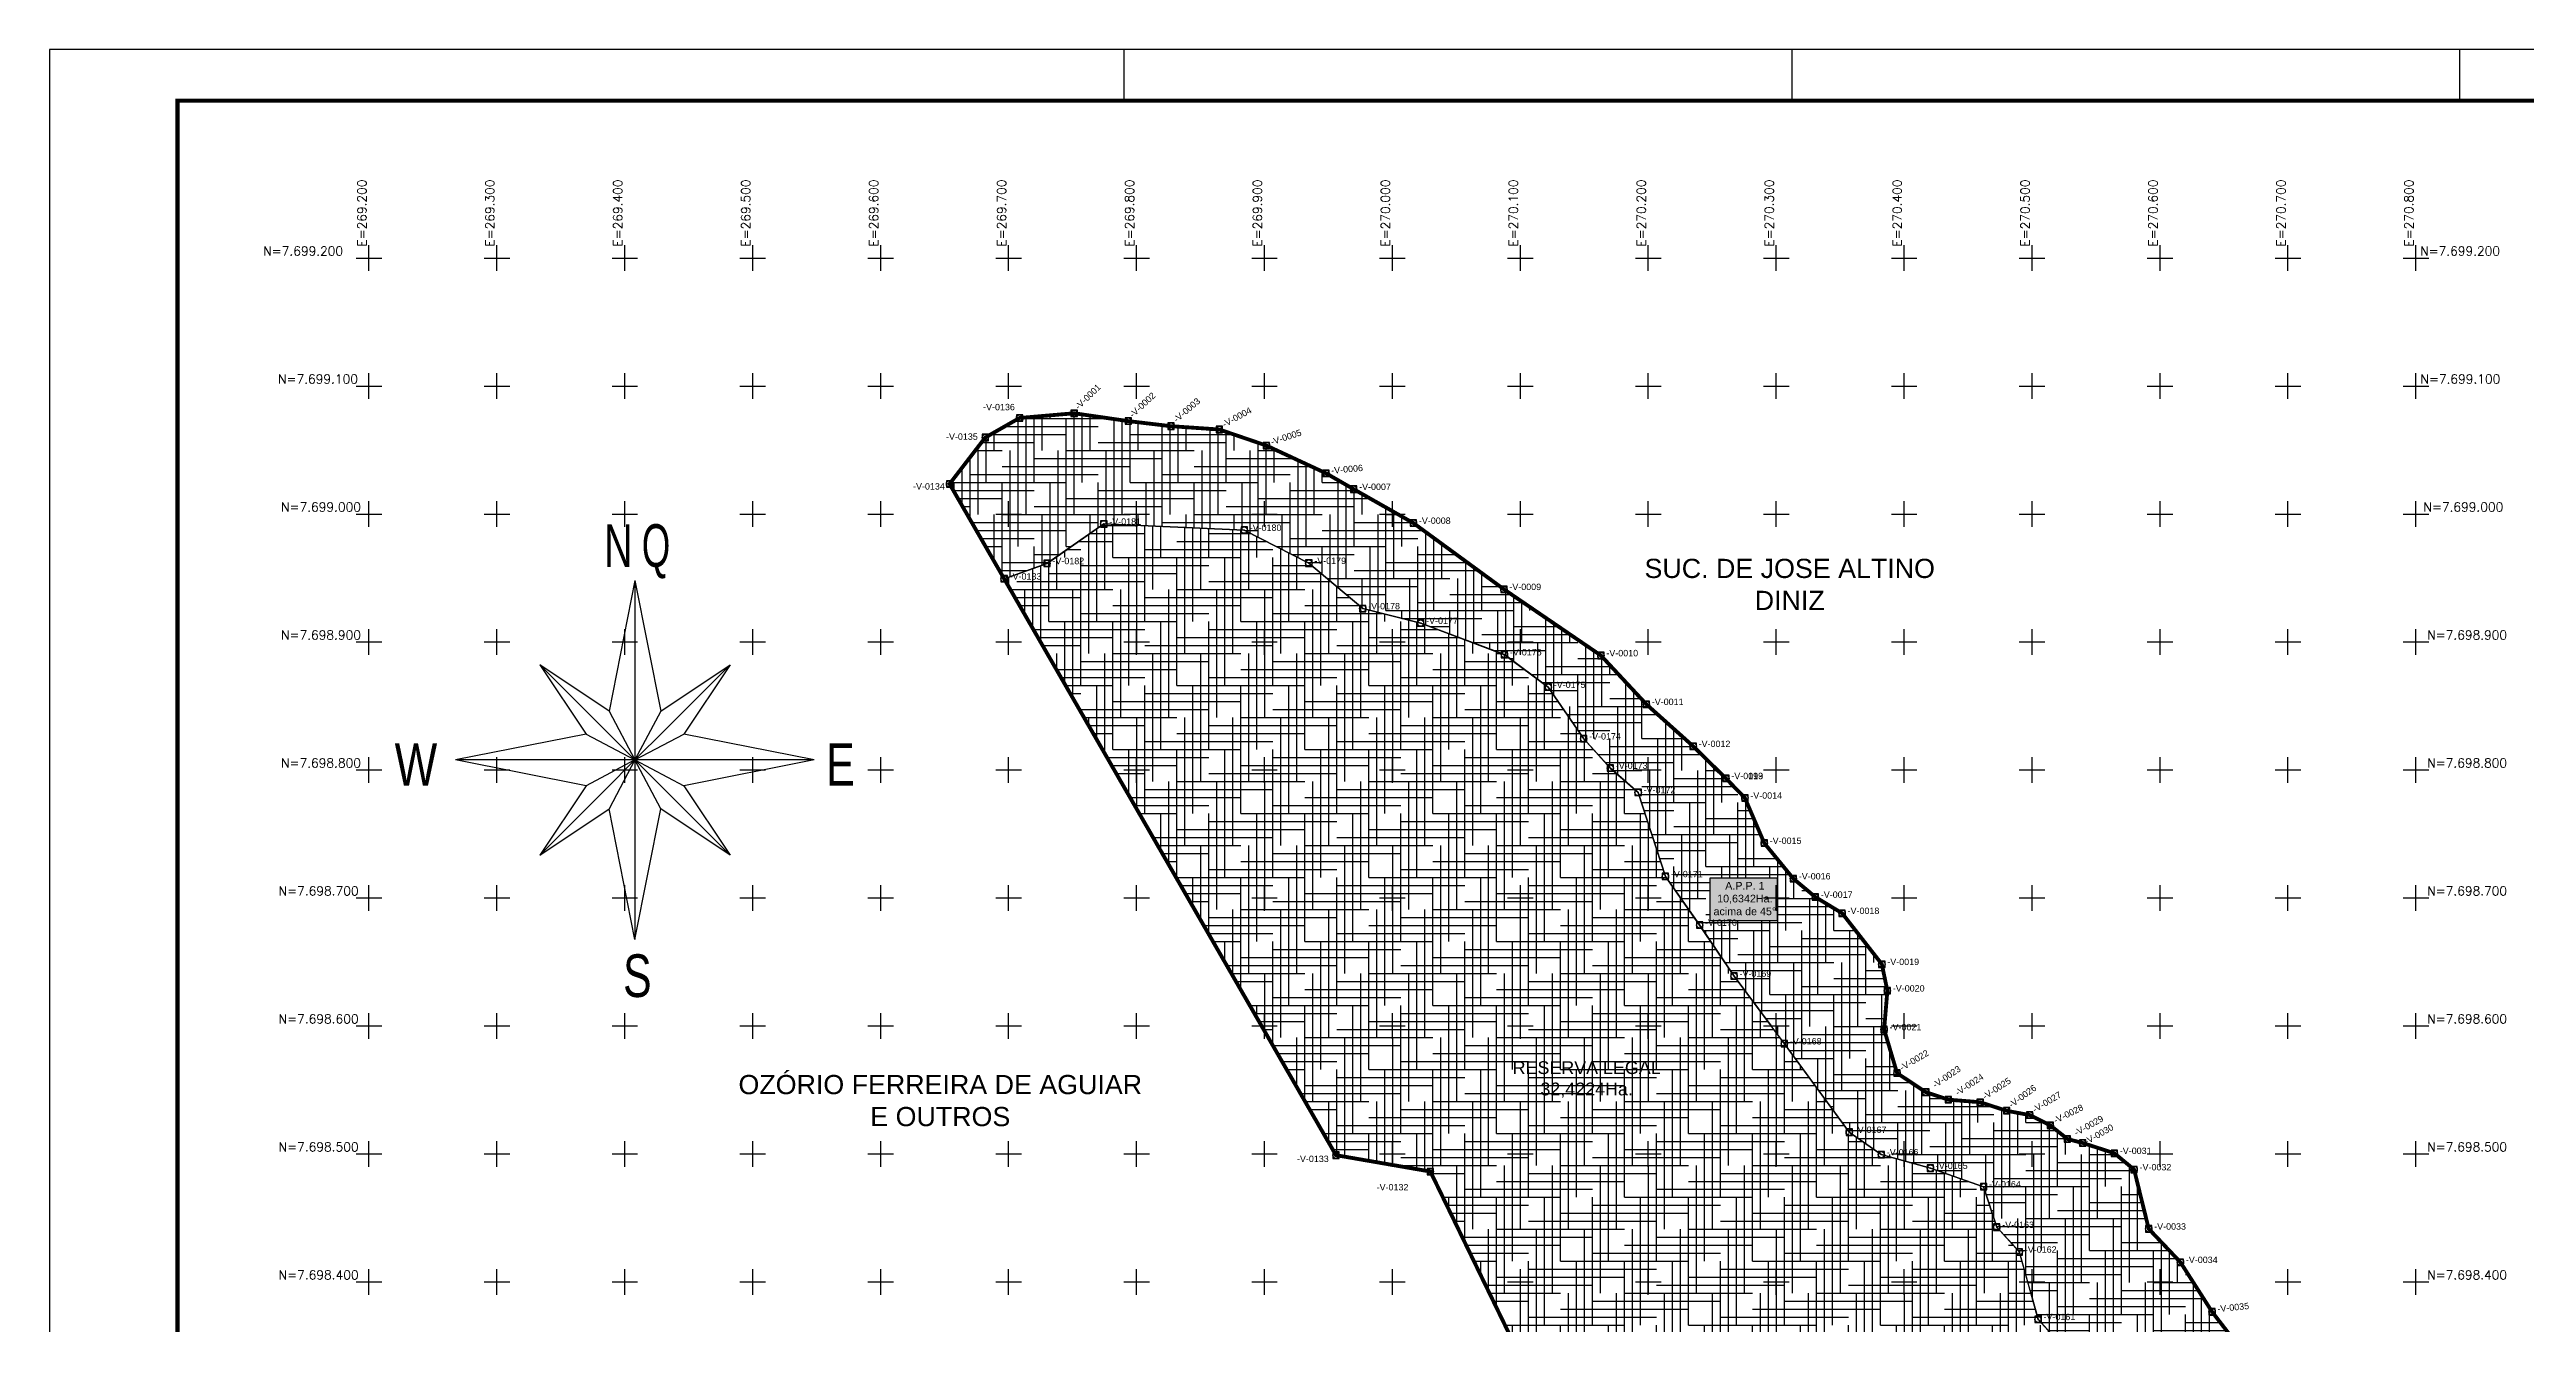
# Model space of a CAD drawing. Extents: x 268950 to 272314, y 7696987 to 7699363.
# Drawn here: x 268950 to 270886, y 7698367 to 7699363 of the extents above; entities that cross this region are included whole.
import ezdxf
from ezdxf.enums import TextEntityAlignment as Align

# ---------------------------------------------------------------- set-up
doc = ezdxf.new("R2010")
doc.units = 0
doc.header["$LTSCALE"] = 40
doc.header["$MEASUREMENT"] = 0
doc.header["$PDMODE"] = 96
doc.header["$PDSIZE"] = 5
doc.linetypes.add('HIDDEN', pattern=[0.375, 0.25, -0.125])
for name, color, linetype in [('divi', 7, 'Continuous'), ('ESTRDA', 41, 'Continuous'), ('GRADE', 7, 'Continuous'), ('GRADE-EIXO', 9, 'Continuous'), ('POL_APP', 41, 'Continuous'), ('PRENCHIMENTO', 254, 'Continuous'), ('PT_TIPO-V', 7, 'Continuous'), ('TRACKLOGS', 7, 'Continuous')]:
    doc.layers.add(name, color=color, linetype=linetype)
doc.layers.add('pena 02', color=1, linetype='Continuous', lineweight=25)
doc.styles.add('ARIAL', font='arial.ttf')
doc.styles.add('ROMANS', font='romans.shx')
doc.styles.get("Standard").update_dxf_attribs({"font": 'arial.ttf'})
doc.styles.add('style1', font='arial.ttf')
doc.linetypes.add('CERCA', pattern='A,12.7,-4,["X",Standard,S=2,R=0,X=-2,Y=-1],-4', length=20.7)
doc.linetypes.add('ZIGZAG', pattern='A,0.0001,-0.2,[131,ltypeshp.shx,S=0.2,R=0,X=-0.2,Y=0],-0.4,[131,ltypeshp.shx,S=0.2,R=180,X=0.2,Y=0],-0.2', length=0.8001)

# ---------------------------------------------------------------- blocks, each defined once
blk = doc.blocks.new('NORTEQ_100')
at = {"linetype": 'Continuous'}
for p, q in [((0, 2.103), (-0.304, 0.573)), ((0, 2.103), (0, 0)), ((0, 2.103), (0.304, 0.573)), ((-1.115, 1.115), (-0.349, 0.349)), ((-0.304, 0.573), (-1.115, 1.115)), ((-1.115, 1.115), (-0.573, 0.304)), ((0.304, 0.573), (1.115, 1.115)), ((0.349, 0.349), (1.115, 1.115)), ((1.115, 1.115), (0.573, 0.304)), ((-0.573, 0.304), (-2.103, 0)), ((-0.573, 0.304), (0, 0)), ((-0.349, 0.349), (0, 0)), ((-0.304, 0.573), (0, 0)), ((0.304, 0.573), (0, 0)), ((0.349, 0.349), (0, 0)), ((0, 0), (0.573, 0.304)), ((2.103, 0), (0.573, 0.304)), ((-0.573, -0.304), (-2.103, 0)), ((0, 0), (-2.103, 0)), ((0, 0), (-0.573, -0.304)), ((0, 0), (-0.349, -0.349)), ((0, 0), (-0.304, -0.573)), ((0, 0), (0.349, -0.349)), ((0, 0), (0, -2.103)), ((2.103, 0), (0, 0)), ((0.304, -0.573), (0, 0)), ((0, 0), (0.573, -0.304)), ((2.103, 0), (0.573, -0.304)), ((-0.573, -0.304), (-1.115, -1.115)), ((-0.349, -0.349), (-1.115, -1.115)), ((-1.115, -1.115), (-0.304, -0.573)), ((0, -2.103), (-0.304, -0.573)), ((0, -2.103), (0.304, -0.573)), ((1.115, -1.115), (0.304, -0.573)), ((0.349, -0.349), (1.115, -1.115)), ((0.573, -0.304), (1.115, -1.115))]:
    blk.add_line(p, q, dxfattribs=at)
for s, p, p2 in [('N', (-0.362, 2.263), (-0.029, 2.263)), ('Q', (0.08, 2.263), (0.414, 2.263)), ('W', (-2.818, -0.303), (-2.318, -0.303)), ('E', (2.242, -0.303), (2.576, -0.303)), ('S', (-0.139, -2.778), (0.195, -2.778))]:
    blk.add_text(s, height=0.5, dxfattribs=at).set_placement(p, p2, align=Align.FIT)
blk = doc.blocks.new('A1')
at = {"color": 9}
for p, q in [((210, 584), (210, 594)), ((340.5, 584), (340.5, 594)), ((471, 584), (471, 594))]:
    blk.add_line(p, q, dxfattribs=at)
blk.add_lwpolyline([(841, 0), (841, 594), (0, 594), (0, 0)], close=True, dxfattribs=at)
at = {"color": 7, "const_width": 0.8}
blk.add_lwpolyline([(25, 10), (831, 10), (831, 584), (25, 584)], close=True, dxfattribs=at)
blk = doc.blocks.new('BL-GRADEI')
at = {"layer": 'GRADE', "color": 8}
for p, q in [((-2.5, 0), (2.5, 0)), ((0, -2.5), (0, 2.5))]:
    blk.add_line(p, q, dxfattribs=at)
at = {"layer": 'GRADE', "color": 8, "style": 'ROMANS'}
blk.add_attdef('E-N', (0.5, 0.5), '', height=1.75, dxfattribs=at)
blk = doc.blocks.new('POL_APP')
at = {"layer": 'POL_APP', "color": 1, "linetype": 'Continuous', "ltscale": 50}
blk.add_lwpolyline([(270591.2, 7698441.5), (270579.7, 7698487.8), (270564.3, 7698500.6), (270539.4, 7698508.6), (270527.6, 7698511.7), (270514.2, 7698522.4), (270498.2, 7698530.4), (270480.1, 7698533.7), (270459.4, 7698540.4), (270434.6, 7698542.4), (270416.9, 7698548.3), (270394.4, 7698563.2), (270384.3, 7698597.2), (270386.9, 7698627.5), (270382.6, 7698648.3), (270351.5, 7698688.1), (270330.6, 7698700.7), (270313.4, 7698715.1), (270290.6, 7698742.9), (270275.5, 7698778.2), (270260.6, 7698793.4), (270235.1, 7698818.6), (270198.4, 7698851.4), (270162.9, 7698889.5), (270087.1, 7698941.2), (270016.4, 7698992.9), (270003.9, 7699000), (270000, 7699000), (270000, 7699002.2), (269969.7, 7699019.4), (269948.1, 7699031.8), (269901.5, 7699053.5), (269864.7, 7699066), (269827, 7699068.6), (269793.6, 7699072.6), (269751.2, 7699078.7), (269708.5, 7699075), (269681.8, 7699059.8), (269653.8, 7699023.5), (269696.5, 7698949.4), (269730, 7698961.4), (269774.4, 7698992.3), (269884.1, 7698987.4), (269934.6, 7698961.6), (269976.8, 7698926.1), (270022.1, 7698914.8), (270087.5, 7698890.1), (270121.8, 7698864.7), (270149.5, 7698824.4), (270170.3, 7698801.5), (270192.1, 7698782.5), (270213.4, 7698716.8), (270240.1, 7698678.9), (270267, 7698639), (270296, 7698600), (270300, 7698600), (270300, 7698594.7), (270306.3, 7698586.2), (270357, 7698517), (270382.1, 7698499.5), (270420.5, 7698488.9), (270462.1, 7698474.4), (270472.3, 7698442.8), (270490, 7698423.5), (270496.5, 7698400), (270500, 7698400), (270500, 7698387.5), (270504.6, 7698370.8), (270543.4, 7698328.2), (270611.2, 7698274.6), (270679.2, 7698272.5), (270715.4, 7698245.1), (270751.1, 7698218), (270714.4, 7698307), (270690.8, 7698327.9), (270658.7, 7698353.3), (270640.7, 7698376.6), (270615.9, 7698415.4)], close=True, dxfattribs=at)
for points in [[(270328.8, 7698012), (270320.1, 7698009.6, 0.136487), (270306.3, 7698001.3), (270267.3, 7697960.3, 0.044675), (270264, 7697956.1), (270232.7, 7697908.4, 0.091165), (270228.4, 7697898.4), (270212.9, 7697828.1, 0.122769), (270213.3, 7697813.6), (270217, 7697800.2), (270214.4, 7697786.9, 0.028596), (270213.9, 7697783.5), (270212.3, 7697763.7, 0.065478), (270212.7, 7697755.9), (270215, 7697743.2), (270199.1, 7697743), (270168.1, 7697762.2, 0.092576), (270157.8, 7697766.1), (270139.1, 7697769.6), (270126, 7697777.4), (270112.9, 7697787, 0.148386), (270096.4, 7697792.8), (270066.7, 7697794.1), (270055.2, 7697799.3, 0.044366), (270050.2, 7697801.1), (270031.5, 7697805.8), (270019.8, 7697815.2, 0.086181), (270010.9, 7697820.2), (269990.6, 7697827.3, 0.041878), (269985.8, 7697828.5, 0.112403), (269989.7, 7697850.3), (269984.1, 7697979.2), (269983.4, 7698049.1), (269973.4, 7698107.3, 0.208387), (269951.5, 7698140.7), (269941.8, 7698147.1), (269913.8, 7698123.4), (269869.4, 7698115.8), (269901.9, 7698113.4), (269924.2, 7698098.9), (269933.5, 7698044.6), (269934.1, 7697977.9), (269939.8, 7697848.2), (269916.2, 7697859), (269915.2, 7697860.7), (269902.3, 7697878.8), (269890.8, 7697894.4), (269866.4, 7697922.7), (269823.1, 7697961.5), (269811.5, 7697982.7), (269802, 7698016.5), (269805.7, 7698075.4), (269824.5, 7698064.3), (269840.2, 7698082.5), (269833.8, 7698109.7), (269788.5, 7698102), (269788.6, 7698115.6), (269767.9, 7698144.7), (269741.3, 7698170.4), (269707.3, 7698191.2), (269696.7, 7698193), (269667, 7698201.4), (269656.3, 7698218.4), (269644.8, 7698235.3), (269596.1, 7698256), (269563.6, 7698269), (269538.9, 7698269.9), (269505.9, 7698268.8), (269463.4, 7698296.7), (269440.2, 7698326.4), (269443.9, 7698273.6), (269497.4, 7698238.5), (269538.9, 7698239.8), (269557.3, 7698239.2), (269584.7, 7698228.2), (269625, 7698211.1), (269631.3, 7698201.9), (269647.8, 7698175.6), (269690.1, 7698163.7), (269696.5, 7698162.6), (269722.9, 7698146.5), (269745.1, 7698125.1), (269758.5, 7698106.1), (269758.5, 7698099), (269752.9, 7698080.6), (269748.5, 7698010.8), (269762.1, 7697962.6), (269780.9, 7697928.1), (269833.2, 7697881.3), (269895, 7697837.2), (269897.3, 7697822, 0.214446), (269910.7, 7697801.4), (269919.9, 7697795.5), (269928.8, 7697785.4, 0.162577), (269945.2, 7697775.8), (269972.7, 7697770), (269986.2, 7697765.3), (269998.9, 7697755, 0.107838), (270010.4, 7697749.3), (270032.8, 7697743.6), (270047.2, 7697737, 0.096105), (270058.3, 7697734.4), (270084.7, 7697733.2), (270091.8, 7697728.1, 0.024568), (270094.2, 7697726.5), (270113.1, 7697715.3, 0.087731), (270122.9, 7697711.6), (270141.3, 7697708.2), (270182.4, 7697682.8), (270189.7, 7697682.9), (270193.7, 7697677.4), (270210.2, 7697662.2), (270218.4, 7697654.7, 0.064825), (270224.7, 7697650.2), (270231, 7697646.9), (270239, 7697639.8, 0.13455), (270253.3, 7697632.9), (270273.3, 7697629.1, 0.060124), (270278.2, 7697623.8), (270291.2, 7697612.9), (270298.5, 7697606.4), (270301.3, 7697598.2), (270306.3, 7697584.1), (270236.1, 7697566.7, 0.05448), (270230, 7697564.5), (270220.2, 7697559.6, 0.027959), (270217.3, 7697558), (270206.6, 7697551.1), (270203, 7697551.5), (270194.2, 7697553.2, 0.062762), (270186.7, 7697553.7), (270178.6, 7697553.3), (270161.5, 7697553), (270150.8, 7697555.2), (270139.1, 7697564.7, 0.077069), (270131.1, 7697569.3), (270120.5, 7697573.4, 0.191335), (270098.3, 7697573.3), (270088.8, 7697569.4, 0.090536), (270079.7, 7697563.7), (270070.9, 7697555.5), (270051.7, 7697534.7), (270042.7, 7697527.7), (270030, 7697521.2, 0.02221), (270027.7, 7697519.8), (270000.8, 7697502.8, 0.041948), (269996.8, 7697499.7), (269973, 7697478.3, 0.033467), (269970.2, 7697475.4), (269963.8, 7697468), (269958.9, 7697470.3, 0.114444), (269945.6, 7697473.2), (269934.1, 7697473), (269932.7, 7697472.8), (269918.4, 7697478.6, 0.108173), (269905.8, 7697480.8), (269898.5, 7697480.4), (269891.5, 7697481.4), (269882.4, 7697486), (269870, 7697491.9), (269866.3, 7697491.7, 0.170888), (269865.3, 7697511.6), (269860.4, 7697523.5), (269854.1, 7697533.5, 0.214002), (269833.6, 7697547.1), (269824.3, 7697548.6, 0.074476), (269815.4, 7697548.7), (269792.5, 7697545.6, 0.03298), (269788.6, 7697544.9), (269774.9, 7697541.1, 0.199652), (269756, 7697554.2), (269745.7, 7697563.4, 0.305798), (269712.4, 7697568.1), (269697.8, 7697566.5), (269691.6, 7697570.6), (269687.9, 7697572.5), (269683.7, 7697584.7, 0.180021), (269670.5, 7697600.9), (269648.6, 7697613.7), (269611.7, 7697634.3), (269589, 7697646.4, 0.165048), (269569.9, 7697649.6), (269532.7, 7697643.4), (269529.7, 7697594.3), (269549.6, 7697597.2), (269555.6, 7697616.8), (269574.9, 7697620), (269597.3, 7697608), (269633.7, 7697587.7), (269655.3, 7697575), (269663.5, 7697551), (269676.6, 7697544.6), (269690.2, 7697535.4), (269702, 7697536.7), (269707.4, 7697532.6), (269716.1, 7697532.1), (269720.6, 7697537.8), (269725.6, 7697541.1), (269733, 7697534.5), (269735.6, 7697528.5), (269741.1, 7697524.4), (269749.7, 7697524.9), (269757.4, 7697515.7), (269766.6, 7697510.8), (269777, 7697510.6), (269796.5, 7697515.9), (269808.4, 7697517.5), (269818.8, 7697519.1), (269828.7, 7697517.5), (269833.7, 7697509.7), (269837.5, 7697500.2), (269834.7, 7697488), (269839.8, 7697479.8), (269839.2, 7697468.7), (269844.4, 7697459.5), (269856.8, 7697461), (269864.1, 7697461.5), (269869.2, 7697459), (269882.5, 7697452.3), (269897.2, 7697450.3), (269907.1, 7697450.8), (269917.6, 7697446.5), (269921, 7697440.4), (269936.8, 7697443), (269946.1, 7697443.2), (269955, 7697438.9), (269964.1, 7697433.2), (269974.6, 7697432.5), (269978.8, 7697439.4), (269988.5, 7697450.7), (269993, 7697456), (270016.8, 7697477.4), (270043.8, 7697494.5), (270058.8, 7697502.2), (270072.1, 7697512.5), (270092.2, 7697534.3), (270098.8, 7697540.5), (270179, 7697493.3), (270180.7, 7697493.3), (270186.3, 7697493.6), (270192.8, 7697492.3, 0.024898), (270195.8, 7697491.9), (270208.9, 7697490.6, 0.140248), (270225.2, 7697493.6), (270237.1, 7697499.6, 0.027491), (270240, 7697501.2), (270251.7, 7697508.8), (270333.3, 7697528.9), (270333.5, 7697527.8), (270342.1, 7697511.9, 0.076734), (270347.6, 7697504.6), (270356.8, 7697495.7, 0.028458), (270359.4, 7697493.4), (270373.3, 7697482.8), (270380.7, 7697476, 0.025733), (270383.1, 7697474), (270401.3, 7697460.6, 0.024917), (270405.4, 7697457.8), (270419.6, 7697449.3, 0.20602), (270443.1, 7697446.2), (270446.4, 7697442.7), (270463.7, 7697430.3), (270464.9, 7697429.4), (270468.8, 7697418.6, 0.204021), (270484.8, 7697401.4, 0.070397), (270492, 7697397), (270497.6, 7697403.8), (270545.6, 7697441.7, 0.156914), (270529.4, 7697450.4), (270520.5, 7697452), (270518.1, 7697458.8, 0.154692), (270507, 7697473.2), (270498.4, 7697479.2), (270486.2, 7697488), (270480.1, 7697494.5, 0.085482), (270472, 7697500.7), (270459.6, 7697507.1, 0.198608), (270436.7, 7697509), (270420.1, 7697521.3), (270412.9, 7697527.9, 0.021646), (270410.9, 7697529.6), (270397.3, 7697540), (270391.3, 7697545.8), (270390, 7697554.1, 0.252846), (270372.5, 7697576.6), (270358, 7697617.8), (270352.8, 7697633.3, 0.131683), (270344.2, 7697646.2), (270330.5, 7697658.2, 0.005049), (270330.1, 7697658.6), (270319.6, 7697667.4), (270315.1, 7697673.5, 0.165219), (270299.3, 7697684.6, 0.145738), (270291.2, 7697699.7), (270283.1, 7697722.8), (270280.1, 7697737.8, 0.06657), (270277.5, 7697745.3), (270274.6, 7697751.1), (270272.4, 7697762.8), (270273.6, 7697777), (270277.2, 7697795.6, 0.116852), (270276.7, 7697809.4), (270273.1, 7697822.5), (270285.8, 7697880.1), (270312.7, 7697920.9), (270342.3, 7697952.1), (270345.7, 7697949.9), (270352.6, 7697953), (270393.8, 7697952.3), (270425.2, 7697975.2), (270427.6, 7697997.1, 0.961387)], [(270696.3, 7697567.2), (270690.6, 7697552.8, 0.082117), (270688.5, 7697543.3), (270688.2, 7697537.6), (270732.2, 7697559.4), (270778.3, 7697589.6, 1.796533)]]:
    blk.add_lwpolyline(points, format="xyb", close=True, dxfattribs=at)

msp = doc.modelspace()

# ---------------------------------------------------------------- hatches: boundary and pattern name
at = {"layer": 'PRENCHIMENTO', "linetype": 'Continuous', "ltscale": 50}
h = msp.add_hatch(dxfattribs=at)
h.set_pattern_fill('HOUND', color=1, scale=100)
h.set_pattern_definition([(0, (944.947, -1725.3465), (25, 6.25), [100, -50]), (90, (944.947, -1725.3465), (-6.25, -25), [100, -50])])
h.paths.add_polyline_path([(270382.553, 7698648.254), (270351.496, 7698688.087), (270330.562, 7698700.724), (270313.365, 7698715.096), (270290.634, 7698742.853), (270275.48, 7698778.18), (270260.627, 7698793.443), (270235.069, 7698818.554), (270198.446, 7698851.357), (270162.95, 7698889.461), (270087.132, 7698941.181), (270016.413, 7698992.909), (269969.688, 7699019.404), (269948.066, 7699031.834), (269901.494, 7699053.469), (269864.693, 7699066.032), (269826.987, 7699068.61), (269793.608, 7699072.573), (269751.216, 7699078.703), (269708.53, 7699075.031), (269681.759, 7699059.778), (269653.826, 7699023.498), (269696.502, 7698949.395), (269729.972, 7698961.4), (269774.418, 7698992.284), (269884.137, 7698987.419), (269934.633, 7698961.607), (269976.791, 7698926.126), (270022.07, 7698914.751), (270087.542, 7698890.121), (270121.828, 7698864.743), (270149.479, 7698824.398), (270170.332, 7698801.51), (270192.059, 7698782.47), (270213.399, 7698716.816), (270240.111, 7698678.856), (270267.021, 7698639.013), (270306.34, 7698586.167), (270357.046, 7698517.014), (270382.138, 7698499.457), (270420.499, 7698488.897), (270462.101, 7698474.424), (270472.345, 7698442.789), (270490.037, 7698423.458), (270504.639, 7698370.764), (270543.355, 7698328.167), (270611.249, 7698274.569), (270679.215, 7698272.519), (270751.138, 7698218.038), (270714.405, 7698307.032), (270690.839, 7698327.852), (270658.727, 7698353.251), (270640.664, 7698376.645), (270615.909, 7698415.412), (270591.156, 7698441.48), (270579.719, 7698487.817), (270564.271, 7698500.568), (270539.42, 7698508.617), (270527.599, 7698511.662), (270514.218, 7698522.356), (270498.162, 7698530.377), (270480.099, 7698533.719), (270459.383, 7698540.419), (270434.605, 7698542.408), (270416.902, 7698548.273), (270394.433, 7698563.181), (270384.33, 7698597.246), (270386.855, 7698627.526)])
h.paths.add_polyline_path([(270301.058, 7698682.322), (270248.157, 7698682.322), (270248.157, 7698715.501), (270301.058, 7698715.501)], flags=16)
h = msp.add_hatch(dxfattribs=at)
h.set_pattern_fill('HOUND', color=94, scale=100)
h.set_pattern_definition([(0, (3081.446, -2183.9087), (25, 6.25), [100, -50]), (90, (3081.446, -2183.9087), (-6.25, -25), [100, -50])])
h.paths.add_polyline_path([(270087.542, 7698890.121), (270022.07, 7698914.751), (269976.791, 7698926.126), (269934.633, 7698961.607), (269884.137, 7698987.419), (269774.418, 7698992.284), (269729.972, 7698961.4), (269696.502, 7698949.395), (269955.857, 7698499.048), (270029.658, 7698486.264), (270090.983, 7698360.015), (270056.654, 7698322.701), (270082.507, 7698261.526), (270487.919, 7698173.255), (270561.182, 7698170.714), (270581.324, 7698145.121), (270624.972, 7698138.453), (270715.433, 7698245.084), (270679.215, 7698272.519), (270611.249, 7698274.569), (270543.355, 7698328.167), (270504.639, 7698370.764), (270490.037, 7698423.458), (270472.345, 7698442.789), (270462.101, 7698474.424), (270420.499, 7698488.897), (270382.138, 7698499.457), (270357.046, 7698517.014), (270306.34, 7698586.167), (270267.021, 7698639.013), (270240.111, 7698678.856), (270213.399, 7698716.816), (270192.059, 7698782.47), (270170.332, 7698801.51), (270149.479, 7698824.398), (270121.828, 7698864.743)])
h.paths.add_polyline_path([(270091.157, 7698540.271), (270211.846, 7698540.271), (270211.846, 7698577.586), (270091.157, 7698577.586)], flags=24)
at = {"layer": 'PRENCHIMENTO', "linetype": 'HIDDEN', "ltscale": 50}
h = msp.add_hatch(color=8, dxfattribs=at)
h.dxf.hatch_style = 1
h.paths.add_polyline_path([(270248.157, 7698682.322), (270301.058, 7698682.322), (270301.058, 7698715.501), (270248.157, 7698715.501)])

# ---------------------------------------------------------------- linework, layer by layer
at = {"linetype": 'ZIGZAG', "ltscale": 0.3}
for points in [[(270290.634, 7698742.853), (270275.48, 7698778.18), (270260.627, 7698793.443), (270235.069, 7698818.554), (270198.446, 7698851.357), (270162.95, 7698889.461), (270087.132, 7698941.181), (270016.413, 7698992.909), (269969.688, 7699019.404), (269948.066, 7699031.834), (269901.494, 7699053.469), (269864.693, 7699066.032), (269826.987, 7699068.61), (269793.608, 7699072.573), (269751.216, 7699078.703), (269708.53, 7699075.031), (269681.759, 7699059.778), (269653.826, 7699023.498)], [(270714.405, 7698307.032), (270690.839, 7698327.852), (270658.727, 7698353.251), (270640.664, 7698376.645), (270615.909, 7698415.412), (270591.156, 7698441.48), (270579.719, 7698487.817), (270564.271, 7698500.568), (270539.42, 7698508.617), (270527.599, 7698511.662), (270514.218, 7698522.356), (270498.162, 7698530.377), (270480.099, 7698533.719), (270459.383, 7698540.419), (270434.605, 7698542.408), (270416.902, 7698548.273), (270394.433, 7698563.181), (270384.33, 7698597.246), (270386.855, 7698627.526), (270382.553, 7698648.254), (270351.496, 7698688.087), (270330.562, 7698700.724), (270313.365, 7698715.096), (270290.634, 7698742.853)]]:
    msp.add_lwpolyline(points, dxfattribs=at)
at = {"linetype": 'Continuous', "ltscale": 50}
msp.add_lwpolyline([(270543.355, 7698328.167), (270504.639, 7698370.764), (270490.037, 7698423.458), (270472.345, 7698442.789), (270462.101, 7698474.424), (270420.499, 7698488.897), (270382.138, 7698499.457), (270357.046, 7698517.014), (270306.34, 7698586.167), (270267.021, 7698639.013), (270240.111, 7698678.856), (270213.399, 7698716.816), (270192.059, 7698782.47), (270170.332, 7698801.51), (270149.479, 7698824.398), (270121.828, 7698864.743), (270087.542, 7698890.121), (270022.07, 7698914.751), (269976.791, 7698926.126), (269934.633, 7698961.607), (269884.137, 7698987.419), (269774.418, 7698992.284), (269729.972, 7698961.4), (269696.502, 7698949.395), (269955.857, 7698499.048), (270029.658, 7698486.264), (270090.983, 7698360.015)], dxfattribs=at)
at = {"color": 8, "linetype": 'HIDDEN', "ltscale": 50}
msp.add_lwpolyline([(270248.157, 7698682.322), (270301.058, 7698682.322), (270301.058, 7698715.501), (270248.157, 7698715.501)], close=True, dxfattribs=at)
at = {"color": 5, "linetype": 'Continuous', "ltscale": 50}
for p in [(269653.826, 7699023.498), (269955.857, 7698499.048), (270029.658, 7698486.264)]:
    msp.add_point(p, dxfattribs=at)
at = {"layer": 'ESTRDA', "color": 3, "linetype": 'HIDDEN', "ltscale": 50}
msp.add_lwpolyline([(270543.355, 7698328.167), (270504.639, 7698370.764), (270490.037, 7698423.458), (270472.345, 7698442.789), (270462.101, 7698474.424), (270420.499, 7698488.897), (270382.138, 7698499.457), (270357.046, 7698517.014), (270306.34, 7698586.167), (270267.021, 7698639.013), (270240.111, 7698678.856), (270213.399, 7698716.816), (270192.059, 7698782.47), (270170.332, 7698801.51), (270149.479, 7698824.398), (270121.828, 7698864.743), (270087.542, 7698890.121), (270022.07, 7698914.751), (269976.791, 7698926.126), (269934.633, 7698961.607), (269884.137, 7698987.419), (269774.418, 7698992.284), (269729.972, 7698961.4), (269696.502, 7698949.395)], dxfattribs=at)
at = {"layer": 'pena 02', "linetype": 'CERCA', "ltscale": 0.05, "const_width": 1}
msp.add_lwpolyline([(270056.668, 7698322.716), (270090.983, 7698360.015), (270029.658, 7698486.264)], dxfattribs=at)
at = {"layer": 'PRENCHIMENTO', "color": 254, "linetype": 'HIDDEN', "ltscale": 2}
msp.add_lwpolyline([(270658.727, 7698353.251, 3, 3, 0), (270640.664, 7698376.645, 3, 3, 0), (270615.909, 7698415.412, 3, 3, 0), (270591.156, 7698441.48, 3, 3, 0), (270579.719, 7698487.817, 3, 3, 0), (270564.271, 7698500.568, 3, 3, 0), (270539.42, 7698508.617, 3, 3, 0), (270527.599, 7698511.662, 3, 3, 0), (270514.218, 7698522.356, 3, 3, 0), (270498.162, 7698530.377, 3, 3, 0), (270480.099, 7698533.719, 3, 3, 0), (270459.383, 7698540.419, 3, 3, 0), (270434.605, 7698542.408, 3, 3, 0), (270416.902, 7698548.273, 3, 3, 0), (270394.433, 7698563.181, 3, 3, 0), (270384.33, 7698597.246, 3, 3, 0), (270386.855, 7698627.526, 3, 3, 0), (270382.553, 7698648.254, 3, 3, 0), (270351.496, 7698688.087, 3, 3, 0), (270330.562, 7698700.724, 3, 3, 0), (270313.365, 7698715.096, 3, 3, 0), (270290.634, 7698742.853, 3, 3, 0), (270275.48, 7698778.18, 3, 3, 0), (270260.627, 7698793.443, 3, 3, 0), (270235.069, 7698818.554, 3, 3, 0), (270198.446, 7698851.357, 3, 3, 0), (270162.95, 7698889.461, 3, 3, 0), (270087.132, 7698941.181, 3, 3, 0), (270016.413, 7698992.909, 3, 3, 0), (269969.688, 7699019.404, 3, 3, 0), (269948.066, 7699031.834, 3, 3, 0), (269901.494, 7699053.469, 3, 3, 0), (269864.693, 7699066.032, 3, 3, 0), (269826.987, 7699068.61, 3, 3, 0), (269793.608, 7699072.573, 3, 3, 0), (269751.216, 7699078.703, 3, 3, 0), (269708.53, 7699075.031, 3, 3, 0), (269681.759, 7699059.778, 3, 3, 0), (269653.826, 7699023.498, 3, 3, 0), (269955.857, 7698499.048, 3, 3, 0), (270029.658, 7698486.264, 3, 3, 0), (270090.983, 7698360.015, 3, 3, 0)], format="xyseb", dxfattribs=at)
at = {"layer": 'PT_TIPO-V', "color": 5}
for p in [(269751.216, 7699078.703), (269751.216, 7699078.703), (269681.759, 7699059.778), (269708.53, 7699075.031), (269708.53, 7699075.031), (269793.608, 7699072.573), (269793.608, 7699072.573), (269826.987, 7699068.61), (269826.987, 7699068.61), (269864.693, 7699066.032), (269864.693, 7699066.032), (269901.494, 7699053.469), (269948.066, 7699031.834), (269948.066, 7699031.834), (269969.688, 7699019.404), (269969.688, 7699019.404), (270016.413, 7698992.909), (270016.413, 7698992.909), (270087.132, 7698941.181), (270087.132, 7698941.181), (270162.95, 7698889.461), (270198.446, 7698851.357), (270198.446, 7698851.357), (270235.069, 7698818.554), (270235.069, 7698818.554), (270260.627, 7698793.443), (270260.627, 7698793.443), (270275.48, 7698778.18), (270275.48, 7698778.18), (270290.634, 7698742.853), (270313.365, 7698715.096), (270313.365, 7698715.096), (270330.562, 7698700.724), (270330.562, 7698700.724), (270351.496, 7698688.087), (270351.496, 7698688.087), (270382.553, 7698648.254), (270382.553, 7698648.254), (270386.855, 7698627.526), (270384.33, 7698597.246), (270384.33, 7698597.246), (270394.433, 7698563.181), (270394.433, 7698563.181), (270416.902, 7698548.273), (270416.902, 7698548.273), (270434.605, 7698542.408), (270434.605, 7698542.408), (270459.383, 7698540.419), (270480.099, 7698533.719), (270480.099, 7698533.719), (270498.162, 7698530.377), (270498.162, 7698530.377), (270514.218, 7698522.356), (270514.218, 7698522.356), (270527.599, 7698511.662), (270527.599, 7698511.662), (270539.42, 7698508.617), (270564.271, 7698500.568), (270564.271, 7698500.568), (270579.719, 7698487.817), (270579.719, 7698487.817), (270591.156, 7698441.48), (270591.156, 7698441.48), (270615.909, 7698415.412), (270615.909, 7698415.412), (270640.664, 7698376.645)]:
    msp.add_point(p, dxfattribs=at)
at = {"layer": 'PT_TIPO-V', "color": 1}
for p in [(269681.759, 7699059.778), (269901.494, 7699053.469), (269653.826, 7699023.498), (269774.418, 7698992.284), (269884.137, 7698987.419), (269729.972, 7698961.4), (269934.633, 7698961.607), (269696.502, 7698949.395), (269976.791, 7698926.126), (270022.07, 7698914.751), (270087.542, 7698890.121), (270162.95, 7698889.461), (270121.828, 7698864.743), (270149.479, 7698824.398), (270170.332, 7698801.51), (270260.627, 7698793.443), (270192.059, 7698782.47), (270290.634, 7698742.853), (270213.399, 7698716.816), (270240.111, 7698678.856), (270267.021, 7698639.013), (270386.855, 7698627.526), (270306.34, 7698586.167), (270459.383, 7698540.419), (270357.046, 7698517.014), (270382.138, 7698499.457), (270539.42, 7698508.617), (270420.499, 7698488.897), (270462.101, 7698474.424), (270472.345, 7698442.789), (270490.037, 7698423.458), (270504.639, 7698370.764), (270640.664, 7698376.645)]:
    msp.add_point(p, dxfattribs=at)
at = {"layer": 'PT_TIPO-V'}
for p in [(269653.826, 7699023.498), (269774.418, 7698992.284), (269884.137, 7698987.419), (269729.972, 7698961.4), (269934.633, 7698961.607), (269696.502, 7698949.395), (269976.791, 7698926.126), (270022.07, 7698914.751), (270087.542, 7698890.121), (270121.828, 7698864.743), (270149.479, 7698824.398), (270170.332, 7698801.51), (270260.627, 7698793.443), (270192.059, 7698782.47), (270213.399, 7698716.816), (270240.111, 7698678.856), (270267.021, 7698639.013), (270306.34, 7698586.167), (270357.046, 7698517.014), (270382.138, 7698499.457), (270420.499, 7698488.897), (270462.101, 7698474.424), (270472.345, 7698442.789), (270490.037, 7698423.458), (270504.639, 7698370.764)]:
    msp.add_point(p, dxfattribs=at)
at = {"layer": 'TRACKLOGS', "color": 1, "linetype": 'HIDDEN', "const_width": 2}
for points in [[(269955.857, 7698499.048), (269653.826, 7699023.498)], [(270029.658, 7698486.264), (269955.857, 7698499.048)]]:
    msp.add_lwpolyline(points, dxfattribs=at)

# ---------------------------------------------------------------- block references
at = {"ltscale": 50, "xscale": 4, "yscale": 4, "zscale": 4}
msp.add_blockref('A1', (268950.33, 7696986.884), dxfattribs=at)
at = {"color": 70, "linetype": 'Continuous'}
msp.add_blockref('POL_APP', (0, 0), dxfattribs=at)
at = {"layer": 'divi', "linetype": 'Continuous', "ltscale": 0.25, "xscale": 66.66666666666661, "yscale": 66.66666666666661, "zscale": 66.66666666666661}
msp.add_blockref('NORTEQ_100', (269407.925, 7698807.821), dxfattribs=at)
at = {"layer": 'GRADE-EIXO', "color": 8, "linetype": 'HIDDEN', "ltscale": 50, "xscale": 4, "yscale": 4, "zscale": 4}
for p in [(269200, 7699200), (269300, 7699200), (269400, 7699200), (269500, 7699200), (269600, 7699200), (269700, 7699200), (269800, 7699200), (269900, 7699200), (270000, 7699200), (270100, 7699200), (270200, 7699200), (270300, 7699200), (270400, 7699200), (270500, 7699200), (270600, 7699200), (270700, 7699200), (270800, 7699200), (269200, 7699100), (269300, 7699100), (269400, 7699100), (269500, 7699100), (269600, 7699100), (269700, 7699100), (269800, 7699100), (269900, 7699100), (270000, 7699100), (270100, 7699100), (270200, 7699100), (270300, 7699100), (270400, 7699100), (270500, 7699100), (270600, 7699100), (270700, 7699100), (270800, 7699100), (269200, 7699000), (269300, 7699000), (269400, 7699000), (269500, 7699000), (269600, 7699000), (269700, 7699000), (269800, 7699000), (269900, 7699000), (270000, 7699000), (270100, 7699000), (270200, 7699000), (270300, 7699000), (270400, 7699000), (270500, 7699000), (270600, 7699000), (270700, 7699000), (270800, 7699000), (269200, 7698900), (269300, 7698900), (269400, 7698900), (269500, 7698900), (269600, 7698900), (269700, 7698900), (269800, 7698900), (269900, 7698900), (270000, 7698900), (270100, 7698900), (270200, 7698900), (270300, 7698900), (270400, 7698900), (270500, 7698900), (270600, 7698900), (270700, 7698900), (270800, 7698900), (269200, 7698800), (269300, 7698800), (269400, 7698800), (269500, 7698800), (269600, 7698800), (269700, 7698800), (269800, 7698800), (269900, 7698800), (270000, 7698800), (270100, 7698800), (270200, 7698800), (270300, 7698800), (270400, 7698800), (270500, 7698800), (270600, 7698800), (270700, 7698800), (270800, 7698800), (269200, 7698700), (269300, 7698700), (269400, 7698700), (269500, 7698700), (269600, 7698700), (269700, 7698700), (269800, 7698700), (269900, 7698700), (270000, 7698700), (270100, 7698700), (270200, 7698700), (270300, 7698700), (270400, 7698700), (270500, 7698700), (270600, 7698700), (270700, 7698700), (270800, 7698700), (269200, 7698600), (269300, 7698600), (269400, 7698600), (269500, 7698600), (269600, 7698600), (269700, 7698600), (269800, 7698600), (269900, 7698600), (270000, 7698600), (270100, 7698600), (270200, 7698600), (270300, 7698600), (270400, 7698600), (270500, 7698600), (270600, 7698600), (270700, 7698600), (270800, 7698600), (269200, 7698500), (269300, 7698500), (269400, 7698500), (269500, 7698500), (269600, 7698500), (269700, 7698500), (269800, 7698500), (269900, 7698500), (270000, 7698500), (270100, 7698500), (270200, 7698500), (270300, 7698500), (270400, 7698500), (270500, 7698500), (270600, 7698500), (270700, 7698500), (270800, 7698500), (269200, 7698400), (269300, 7698400), (269400, 7698400), (269500, 7698400), (269600, 7698400), (269700, 7698400), (269800, 7698400), (269900, 7698400), (270000, 7698400), (270100, 7698400), (270200, 7698400), (270300, 7698400), (270400, 7698400), (270500, 7698400), (270600, 7698400), (270700, 7698400), (270800, 7698400)]:
    msp.add_blockref('BL-GRADEI', p, dxfattribs=at)

# ---------------------------------------------------------------- texts
at = {"color": 3, "linetype": 'Continuous', "ltscale": 0.25, "insert": (270275.468, 7698704.501), "char_height": 6, "attachment_point": 5, "style": 'style1'}
msp.add_mtext('\\PA.P.P. 1\\P10,6342Ha.\\P{\\C256;acima de 45°}', dxfattribs=at)
at = {"linetype": 'Continuous', "ltscale": 0.25, "insert": (270151.802, 7698566.515), "char_height": 10, "attachment_point": 5, "style": 'style1'}
msp.add_mtext('\\PRESERVA LEGAL\\P32,4224Ha.', dxfattribs=at)
at = {"layer": 'GRADE', "color": 8, "linetype": 'HIDDEN', "ltscale": 50, "style": 'ROMANS'}
for s, p in [('E=269.200', (269198, 7699261.353)), ('E=269.300', (269298, 7699261.353)), ('E=269.400', (269398, 7699261.353)), ('E=269.500', (269498, 7699261.353)), ('E=269.600', (269598, 7699261.353)), ('E=269.700', (269698, 7699261.353)), ('E=269.800', (269798, 7699261.353)), ('E=269.900', (269898, 7699261.353)), ('E=270.000', (269998, 7699261.353)), ('E=270.100', (270098, 7699261.353)), ('E=270.200', (270198, 7699261.353)), ('E=270.300', (270298, 7699261.353)), ('E=270.400', (270398, 7699261.353)), ('E=270.500', (270498, 7699261.353)), ('E=270.600', (270598, 7699261.353)), ('E=270.700', (270698, 7699261.353)), ('E=270.800', (270798, 7699261.353))]:
    msp.add_text(s, height=7, rotation=90, dxfattribs=at).set_placement(p, align=Align.RIGHT)
for s, p in [('N=7.699.200', (269117.422, 7699202)), ('N=7.699.200', (270803.339, 7699202)), ('N=7.699.100', (269128.985, 7699102)), ('N=7.699.100', (270803.541, 7699102)), ('N=7.699.000', (269131.326, 7699002)), ('N=7.699.000', (270805.882, 7699002)), ('N=7.698.900', (269131.326, 7698902)), ('N=7.698.800', (269131.326, 7698802)), ('N=7.698.700', (269129.464, 7698702)), ('N=7.698.600', (269129.464, 7698602)), ('N=7.698.500', (269129.464, 7698502)), ('N=7.698.400', (269129.464, 7698402))]:
    msp.add_text(s, height=7, dxfattribs=at).set_placement(p)
for s, p in [('N=7.698.900', (270871.281, 7698902)), ('N=7.698.800', (270871.281, 7698802)), ('N=7.698.700', (270871.281, 7698702)), ('N=7.698.600', (270871.281, 7698602)), ('N=7.698.500', (270871.281, 7698502)), ('N=7.698.400', (270871.281, 7698402))]:
    msp.add_text(s, height=7, dxfattribs=at).set_placement(p, align=Align.RIGHT)
at = {"layer": 'pena 02', "linetype": 'Continuous', "ltscale": 0.25, "char_height": 15, "attachment_point": 5}
for s, insert in [('SUC. DE JOSE ALTINO\\PDINIZ', (270310.531, 7698945.002)), ('OZÓRIO FERREIRA DE AGUIAR\\PE OUTROS', (269646.571, 7698541.614))]:
    msp.add_mtext(s, dxfattribs=dict(at, insert=insert))
at = {"layer": 'PT_TIPO-V', "linetype": 'HIDDEN', "ltscale": 50, "style": 'ARIAL'}
for s, rotation, p in [('-V-0001', 44.127971, (269754.706, 7699081.22)), ('-V-0002', 42.793549, (269797.155, 7699075.008)), ('-V-0003', 40.665566, (269831.436, 7699071.213)), ('-V-0004', 28.664985, (269868.727, 7699067.528)), ('-V-0006', 5.019481, (269952.366, 7699031.477)), ('-V-0022', 30.562986, (270398.415, 7698564.81)), ('-V-0023', 34.355708, (270424.277, 7698551.246)), ('-V-0024', 33.520205, (270441.931, 7698545.274)), ('-V-0026', 36.378871, (270483.896, 7698535.742)), ('-V-0027', 31.024405, (270502.131, 7698532.037)), ('-V-0028', 26.136295, (270518.314, 7698523.672)), ('-V-0029', 29.13927, (270534.648, 7698513.978))]:
    msp.add_text(s, height=5, rotation=rotation, dxfattribs=at).set_placement(p)
for s, p in [('-V-0136', (269680.034, 7699081.058)), ('-V-0134', (269625.289, 7699019.104)), ('-V-0007', (269973.945, 7699018.782)), ('-V-0008', (270020.67, 7698992.287)), ('-V-0009', (270091.389, 7698940.558)), ('-V-0011', (270202.704, 7698850.734)), ('-V-0012', (270239.326, 7698817.931)), ('-V-0013', (270264.885, 7698792.82)), ('-V-0014', (270279.737, 7698777.557)), ('-V-0016', (270317.622, 7698714.474)), ('-V-0017', (270334.82, 7698700.102)), ('-V-0018', (270355.753, 7698687.464)), ('-V-0019', (270386.81, 7698647.631)), ('-V-0021', (270388.587, 7698596.624)), ('-V-0133', (269925.379, 7698493.705)), ('-V-0031', (270568.528, 7698499.945)), ('-V-0032', (270583.976, 7698487.194)), ('-V-0132', (269987.642, 7698471.523)), ('-V-0033', (270595.413, 7698440.857)), ('-V-0034', (270620.166, 7698414.79))]:
    msp.add_text(s, height=5, dxfattribs=at).set_placement(p)
at = {"layer": 'PT_TIPO-V', "color": 1, "linetype": 'HIDDEN', "ltscale": 50, "style": 'ARIAL'}
msp.add_text('-V-0135', height=5, dxfattribs=at).set_placement((269651.043, 7699057.965))
at = {"layer": 'PT_TIPO-V', "color": 1, "style": 'ARIAL'}
for s, rotation, p in [('-V-0005', 18.158131, (269905.795, 7699053.815)), ('-V-0025', 33.375644, (270463.28, 7698542.241)), ('-V-0030', 29.483628, (270542.6, 7698507.118)), ('-V-0035', 5.589413, (270645.083, 7698376.446))]:
    msp.add_text(s, height=5, rotation=rotation, dxfattribs=at).set_placement(p)
at = {"layer": 'PT_TIPO-V', "color": 7, "linetype": 'Continuous', "ltscale": 50, "style": 'ARIAL'}
for s, p in [('-V-0181', (269778.675, 7698991.661)), ('-V-0180', (269888.394, 7698986.797)), ('-V-0182', (269734.23, 7698960.777)), ('-V-0179', (269938.89, 7698960.984)), ('-V-0183', (269700.759, 7698948.773)), ('-V-0178', (269981.048, 7698925.504)), ('-V-0177', (270026.327, 7698914.129)), ('-V-0176', (270091.799, 7698889.498)), ('-V-0175', (270126.086, 7698864.12)), ('-V-0174', (270153.737, 7698823.776)), ('-V-0173', (270174.59, 7698800.887)), ('-V-0199', (270264.885, 7698792.82)), ('-V-0172', (270196.316, 7698781.847)), ('-V-0171', (270217.656, 7698716.193)), ('-V-0170', (270244.369, 7698678.233)), ('-V-0169', (270271.279, 7698638.39)), ('-V-0168', (270310.598, 7698585.545)), ('-V-0167', (270361.303, 7698516.392)), ('-V-0166', (270386.395, 7698498.835)), ('-V-0165', (270424.757, 7698488.274)), ('-V-0164', (270466.359, 7698473.802)), ('-V-0163', (270476.602, 7698442.167)), ('-V-0162', (270494.295, 7698422.836)), ('-V-0161', (270508.896, 7698370.141))]:
    msp.add_text(s, height=5, dxfattribs=at).set_placement(p)
at = {"layer": 'PT_TIPO-V', "color": 1, "style": 'ARIAL'}
for s, p in [('-V-0010', (270167.207, 7698888.839)), ('-V-0015', (270294.892, 7698742.231)), ('-V-0020', (270391.113, 7698626.904))]:
    msp.add_text(s, height=5, dxfattribs=at).set_placement(p)

doc.saveas('drawing.dxf')
